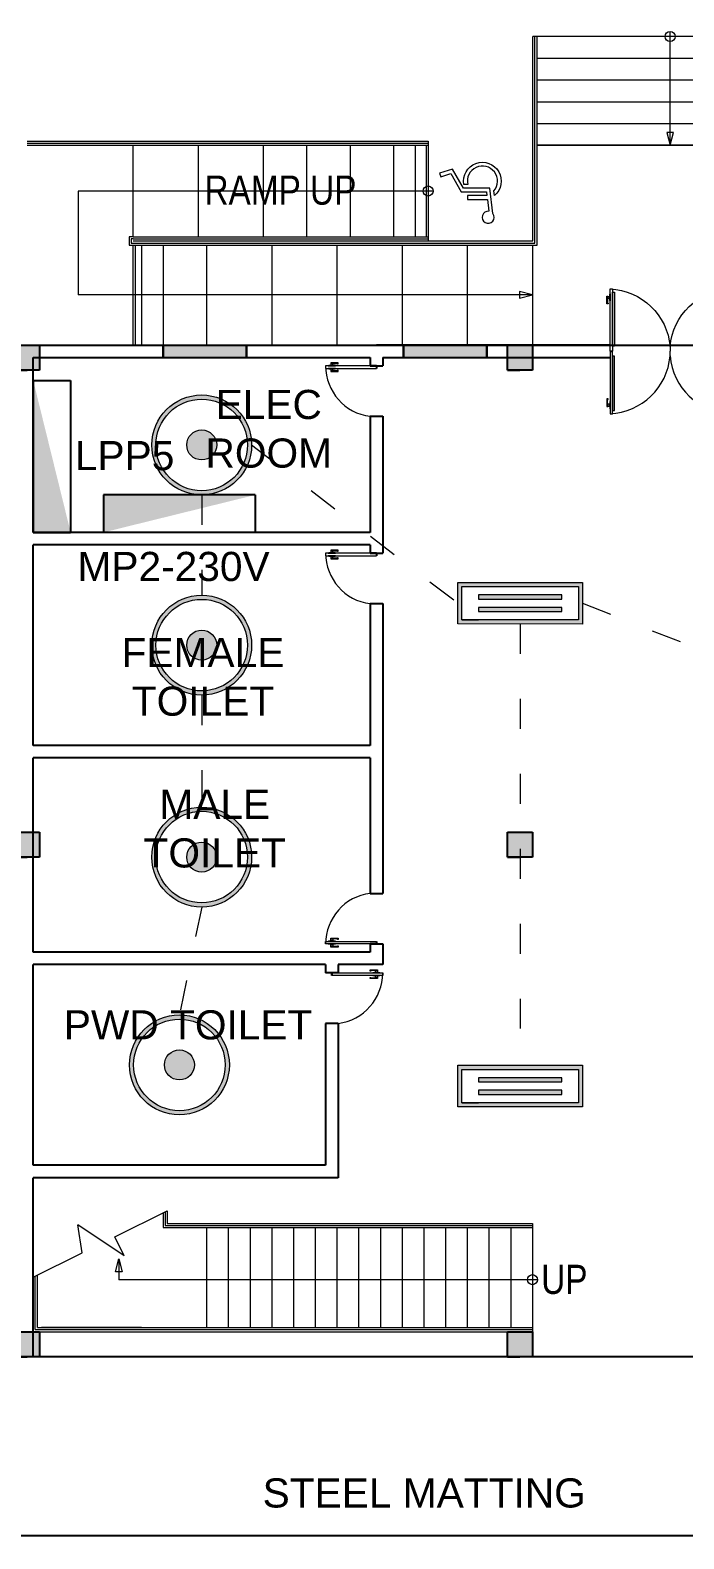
# Model space of a CAD drawing. Header units: millimetres. Extents: x 3339 to 2017737, y 4955 to 2748989.
# Drawn here: x 1498279 to 1506135, y 1287372 to 1305491 of the extents above; entities that cross this region are included whole.
import ezdxf

# ---------------------------------------------------------------- set-up
doc = ezdxf.new("R2010")
doc.units = ezdxf.units.MM
doc.header["$LTSCALE"] = 30
doc.linetypes.add('ACAD_ISO03W100', pattern=[30, 12, -18])
for name, color, linetype, lineweight in [('A-DETL-GENF', 92, 'Continuous', 13), ('A-DOOR', 31, 'Continuous', 13), ('LIGHT LINES', 6, 'ACAD_ISO03W100', 13), ('LIGHTS', 6, 'Continuous', 13), ('STAIR', 1, 'Continuous', 5), ('T-WAL', 4, 'Continuous', 5)]:
    doc.layers.add(name, color=color, linetype=linetype, lineweight=lineweight)
for name, color, linetype in [('DIM LINES', 7, 'Continuous'), ('TEXT', 7, 'Continuous'), ('window', 92, 'Continuous')]:
    doc.layers.add(name, color=color, linetype=linetype)
doc.styles.add('Arial Narrow', font='ARIALN.TTF', dxfattribs={"height": 200})
doc.styles.get("Standard").update_dxf_attribs({"font": 'arial.ttf'})
doc.dimstyles.new('GREEN', dxfattribs={"dimtxt": 1000, "dimasz": 600, "dimexe": 0.18, "dimexo": 0.0625, "dimgap": 0.09, "dimtad": 2, "dimdec": 0, "dimzin": 0, "dimdsep": 46, "dimtxsty": 'Standard', "dimblk": 'ARCHTICK', "dimcen": 0.09, "dimclrd": 3, "dimclre": 3, "dimclrt": 2, "dimadec": 0, "dimazin": 0, "dimtfac": 1, "dimtdec": 0, "dimtofl": 0, "dimtmove": 0, "dimatfit": 3, "dimfxl": 1, "dimtolj": 1, "dimtzin": 0, "dimarcsym": 0})

# ---------------------------------------------------------------- blocks, each defined once
blk = doc.blocks.new('_ArchTick')
at = {"color": 0, "linetype": 'ByBlock', "const_width": 0.15}
blk.add_lwpolyline([(-0.5, -0.5), (0.5, 0.5)], dxfattribs=at)
blk = doc.blocks.new('*D851')
at = {"layer": 'Defpoints', "color": 0, "transparency": 16777216}
for p in [(1519240, 1324539), (1429240, 1308509), (1519240, 1301709)]:
    blk.add_point(p, dxfattribs=at)
at = {"layer": 'DIM LINES', "color": 3, "linetype": 'ByBlock', "lineweight": -2, "transparency": 16777216}
for p, q in [((1429240, 1308509), (1429240, 1324539)), ((1429240, 1324539), (1519240, 1324539)), ((1519240, 1301709), (1519240, 1324539))]:
    blk.add_line(p, q, dxfattribs=at)
at = {"layer": 'DIM LINES', "color": 3, "lineweight": -2, "transparency": 16777216, "xscale": 600, "yscale": 600, "zscale": 600, "rotation": 180}
blk.add_blockref('_ArchTick', (1429240, 1324539), dxfattribs=at)
at = {"layer": 'DIM LINES', "color": 3, "lineweight": -2, "transparency": 16777216, "xscale": 600, "yscale": 600, "zscale": 600}
blk.add_blockref('_ArchTick', (1519240, 1324539), dxfattribs=at)
at = {"layer": 'DIM LINES', "color": 2, "transparency": 16777216, "insert": (1474240, 1325050), "char_height": 1000, "attachment_point": 5}
blk.add_mtext('\\A1;90000', dxfattribs=at)
blk = doc.blocks.new('*D860')
at = {"layer": 'Defpoints', "color": 0, "transparency": 16777216}
for p in [(1486165, 1301709), (1526826, 1301709), (1519240, 1238709)]:
    blk.add_point(p, dxfattribs=at)
at = {"layer": 'DIM LINES', "color": 3, "linetype": 'ByBlock', "lineweight": -2, "transparency": 16777216}
for p, q in [((1486165, 1301709), (1526826, 1301709)), ((1526826, 1238709), (1526826, 1301709)), ((1519240, 1238709), (1526826, 1238709))]:
    blk.add_line(p, q, dxfattribs=at)
at = {"layer": 'DIM LINES', "color": 3, "lineweight": -2, "transparency": 16777216, "xscale": 600, "yscale": 600, "zscale": 600}
for p, rotation in [((1526826, 1301709), 90), ((1526826, 1238709), 270)]:
    blk.add_blockref('_ArchTick', p, dxfattribs=dict(at, rotation=rotation))
at = {"layer": 'DIM LINES', "color": 2, "transparency": 16777216, "insert": (1527337, 1270209), "char_height": 1000, "attachment_point": 5, "rotation": 90}
blk.add_mtext('\\A1;63000', dxfattribs=at)
blk = doc.blocks.new('Poste with lines')
h = blk.add_hatch(color=2)
h.dxf.hatch_style = 1
h.paths.add_polyline_path([(13203, 12318), (12903, 12318), (12903, 12018), (13203, 12018)])
at = {"color": 0}
for p, q in [((12903, 12018), (12903, 12318)), ((12903, 12318), (13203, 12318)), ((12903, 12018), (12903, 12168)), ((13203, 12318), (13203, 12018)), ((12903, 12018), (13053, 12018)), ((13053, 12018), (12903, 12018)), ((13203, 12018), (12903, 12018))]:
    blk.add_line(p, q, dxfattribs=at)
blk = doc.blocks.new('double door no base 0.5')
at = {"color": 0}
for p, q in [((62065, 59903), (62095, 59903)), ((63478, 59903), (63508, 59903))]:
    blk.add_line(p, q, dxfattribs=at)
at = {"layer": 'A-DETL-GENF'}
for p, q in [((62095, 59843), (62095, 59193)), ((62118, 59843), (62095, 59843)), ((62118, 59193), (62118, 59843)), ((63456, 59193), (63456, 59843)), ((63456, 59843), (63478, 59843)), ((63478, 59843), (63478, 59193)), ((62036, 59324), (62027, 59332)), ((62027, 59332), (62027, 59271)), ((62042, 59332), (62027, 59332)), ((62027, 59271), (62036, 59271)), ((62037, 59271), (62027, 59271)), ((62027, 59271), (62027, 59242)), ((62036, 59271), (62036, 59324)), ((62036, 59324), (62042, 59324)), ((62037, 59242), (62037, 59271)), ((62037, 59268), (62037, 59244)), ((62061, 59268), (62037, 59268)), ((62042, 59324), (62042, 59332)), ((62065, 59299), (62061, 59294)), ((62061, 59294), (62061, 59218)), ((62061, 59244), (62061, 59268)), ((62065, 59214), (62065, 59299)), ((63508, 59214), (63508, 59299)), ((63508, 59299), (63513, 59294)), ((63513, 59294), (63513, 59218)), ((63513, 59244), (63513, 59268)), ((63513, 59268), (63537, 59268)), ((63532, 59324), (63532, 59332)), ((63532, 59332), (63546, 59332)), ((63538, 59324), (63532, 59324)), ((63537, 59271), (63546, 59271)), ((63537, 59242), (63537, 59271)), ((63537, 59268), (63537, 59244)), ((63538, 59324), (63546, 59332)), ((63538, 59271), (63538, 59324)), ((63546, 59271), (63538, 59271)), ((63546, 59332), (63546, 59271)), ((63546, 59271), (63546, 59242)), ((62027, 59242), (62037, 59242)), ((62037, 59244), (62061, 59244)), ((62061, 59218), (62065, 59214)), ((62095, 59193), (62118, 59193)), ((63478, 59193), (63456, 59193)), ((63513, 59218), (63508, 59214)), ((63537, 59244), (63513, 59244)), ((63546, 59242), (63537, 59242))]:
    blk.add_line(p, q, dxfattribs=at)
at = {"layer": 'A-DOOR', "lineweight": 18}
for p, q in [((62065, 59903), (62065, 59153)), ((62065, 59903), (62095, 59903)), ((62095, 59153), (62095, 59903)), ((63478, 59153), (63478, 59903)), ((63508, 59903), (63478, 59903)), ((63508, 59903), (63508, 59153)), ((62065, 59153), (62095, 59153)), ((63508, 59153), (63478, 59153))]:
    blk.add_line(p, q, dxfattribs=at)
at = {"layer": 'A-DOOR'}
blk.add_line((62787, 59847), (62787, 59903), dxfattribs=at)
for centre, start, end in [((62030, 59913), 272.6963, 355.0387), ((63544, 59913), 184.9613, 267.3037)]:
    blk.add_arc(centre, 760, start, end, dxfattribs=at)

msp = doc.modelspace()

# ---------------------------------------------------------------- hatches: boundary and pattern name
at = {"true_color": 0xf8d731}
h = msp.add_hatch(color=40, dxfattribs=at)
h.dxf.hatch_style = 1
h.paths.add_polyline_path([(1498315.35, 1299459.177), (1498765.35, 1299459.177), (1498315.35, 1301284.177)])
h = msp.add_hatch(color=40, dxfattribs=at)
h.dxf.hatch_style = 1
h.paths.add_polyline_path([(1499159.821, 1299909.177), (1499159.821, 1299459.177), (1500984.821, 1299909.177)])
at = {"layer": 'LIGHTS'}
h = msp.add_hatch(color=256, dxfattribs=at)
h.dxf.hatch_style = 1
h.paths.add_polyline_path([(1499740.35, 1300509.357, 1), (1500940.35, 1300509.357, 1)])
h.paths.add_polyline_path([(1500890.35, 1300509.357, -1), (1499790.35, 1300509.357, -1)], flags=16)
h.paths.add_polyline_path([(1500520.35, 1300509.357, -1), (1500160.35, 1300509.357, -1)], flags=0)
h = msp.add_hatch(color=256, dxfattribs=at)
h.dxf.hatch_style = 1
h.paths.add_polyline_path([(1500520.35, 1300509.357, 1), (1500160.35, 1300509.357, 1)])
h = msp.add_hatch(color=256, dxfattribs=at)
h.dxf.hatch_style = 1
h.paths.add_polyline_path([(1503418.76, 1298859.062), (1503418.731, 1298359.062), (1504918.731, 1298358.977), (1504918.76, 1298858.977)])
h.paths.add_polyline_path([(1503468.734, 1298409.06), (1503468.757, 1298809.06), (1504868.757, 1298808.98), (1504868.734, 1298408.98)], flags=16)
h.paths.add_polyline_path([(1503668.74, 1298509.048), (1503668.743, 1298559.048), (1504668.743, 1298558.991), (1504668.74, 1298508.991)], flags=0)
h.paths.add_polyline_path([(1503668.749, 1298659.048), (1503668.751, 1298709.048), (1504668.751, 1298708.991), (1504668.749, 1298658.991)], flags=0)
h = msp.add_hatch(color=256, dxfattribs=at)
h.dxf.hatch_style = 1
h.paths.add_polyline_path([(1499740.35, 1298105.191, 1), (1500940.35, 1298105.191, 1)])
h.paths.add_polyline_path([(1500890.35, 1298105.191, -1), (1499790.35, 1298105.191, -1)], flags=16)
h.paths.add_polyline_path([(1500520.35, 1298105.191, -1), (1500160.35, 1298105.191, -1)], flags=0)
h = msp.add_hatch(color=256, dxfattribs=at)
h.dxf.hatch_style = 1
h.paths.add_polyline_path([(1503668.751, 1298709.048), (1503668.749, 1298659.048), (1504668.749, 1298658.991), (1504668.751, 1298708.991)])
h = msp.add_hatch(color=256, dxfattribs=at)
h.dxf.hatch_style = 1
h.paths.add_polyline_path([(1504668.74, 1298508.991), (1504668.743, 1298558.991), (1503668.743, 1298559.048), (1503668.74, 1298509.048)])
h = msp.add_hatch(color=256, dxfattribs=at)
h.dxf.hatch_style = 1
h.paths.add_polyline_path([(1500520.35, 1298105.191, 1), (1500160.35, 1298105.191, 1)])
h = msp.add_hatch(color=256, dxfattribs=at)
h.dxf.hatch_style = 1
h.paths.add_polyline_path([(1499740.35, 1295559.357, 1), (1500940.35, 1295559.357, 1)])
h.paths.add_polyline_path([(1500890.35, 1295559.357, -1), (1499790.35, 1295559.357, -1)], flags=16)
h.paths.add_polyline_path([(1500520.35, 1295559.357, -1), (1500160.35, 1295559.357, -1)], flags=0)
h = msp.add_hatch(color=256, dxfattribs=at)
h.dxf.hatch_style = 1
h.paths.add_polyline_path([(1500520.35, 1295559.357, 1), (1500160.35, 1295559.357, 1)])
h = msp.add_hatch(color=256, dxfattribs=at)
h.dxf.hatch_style = 1
h.paths.add_polyline_path([(1499472.6, 1293063.524, 1), (1500672.6, 1293063.524, 1)])
h.paths.add_polyline_path([(1500622.6, 1293063.524, -1), (1499522.6, 1293063.524, -1)], flags=16)
h.paths.add_polyline_path([(1500252.6, 1293063.524, -1), (1499892.6, 1293063.524, -1)], flags=0)
h = msp.add_hatch(color=256, dxfattribs=at)
h.dxf.hatch_style = 1
h.paths.add_polyline_path([(1500252.6, 1293063.524, 1), (1499892.6, 1293063.524, 1)])
h = msp.add_hatch(color=256, dxfattribs=at)
h.dxf.hatch_style = 1
h.paths.add_polyline_path([(1503418.429, 1293059.062), (1503418.401, 1292559.062), (1504918.401, 1292558.977), (1504918.429, 1293058.977)])
h.paths.add_polyline_path([(1503468.404, 1292609.06), (1503468.427, 1293009.06), (1504868.427, 1293008.98), (1504868.404, 1292608.98)], flags=16)
h.paths.add_polyline_path([(1503668.41, 1292709.048), (1503668.412, 1292759.048), (1504668.412, 1292758.991), (1504668.41, 1292708.991)], flags=0)
h.paths.add_polyline_path([(1503668.418, 1292859.048), (1503668.421, 1292909.048), (1504668.421, 1292908.991), (1504668.418, 1292858.991)], flags=0)
h = msp.add_hatch(color=256, dxfattribs=at)
h.dxf.hatch_style = 1
h.paths.add_polyline_path([(1503668.421, 1292909.048), (1503668.418, 1292859.048), (1504668.418, 1292858.991), (1504668.421, 1292908.991)])
h = msp.add_hatch(color=256, dxfattribs=at)
h.dxf.hatch_style = 1
h.paths.add_polyline_path([(1504668.41, 1292708.991), (1504668.412, 1292758.991), (1503668.412, 1292759.048), (1503668.41, 1292709.048)])
at = {"layer": 'window'}
h = msp.add_hatch(color=256, dxfattribs=at)
h.dxf.hatch_style = 1
h.paths.add_polyline_path([(1500878.66, 1301559.357), (1500878.66, 1301709.426), (1499878.66, 1301709.418), (1499878.66, 1301559.357)])
h = msp.add_hatch(color=256, dxfattribs=at)
h.dxf.hatch_style = 1
h.paths.add_polyline_path([(1503765.399, 1301709.357), (1502765.399, 1301709.357), (1502765.399, 1301559.357), (1503765.399, 1301559.357)])

# ---------------------------------------------------------------- linework, layer by layer
at = {"color": 0}
for p, q in [((1491236.04, 1301709.355), (1505247.9, 1301709.457)), ((1505247.9, 1301709.378), (1502440.35, 1301709.357)), ((1498315.35, 1301559.357), (1502365.35, 1301559.357)), ((1498315.35, 1299459.357), (1498315.35, 1301559.357)), ((1502365.35, 1301559.357), (1502365.35, 1301459.357)), ((1502515.35, 1301559.357), (1505247.9, 1301559.338)), ((1502515.35, 1301559.357), (1502515.35, 1301459.357)), ((1502440.35, 1301459.357), (1502365.35, 1301459.357)), ((1502365.35, 1301459.357), (1502515.35, 1301459.357)), ((1502440.35, 1301459.357), (1502440.35, 1301429.357)), ((1502365.35, 1300853.482), (1502365.35, 1299459.357)), ((1502365.35, 1300853.482), (1502515.35, 1300853.482)), ((1502515.35, 1300853.482), (1502515.35, 1299209.357)), ((1502365.35, 1299459.357), (1498315.35, 1299459.357)), ((1498315.35, 1296901.024), (1498315.35, 1299309.357)), ((1502365.35, 1299309.357), (1498315.35, 1299309.357)), ((1502365.35, 1299309.357), (1502365.35, 1299209.357)), ((1502440.35, 1299209.357), (1502365.35, 1299209.357)), ((1502365.35, 1299209.357), (1502515.35, 1299209.357)), ((1502440.35, 1299209.357), (1502440.35, 1299179.357)), ((1502365.35, 1298603.482), (1502365.35, 1296901.024)), ((1502365.35, 1298603.482), (1502515.35, 1298603.482)), ((1502515.35, 1298603.482), (1502515.35, 1295123.566)), ((1502365.35, 1296901.024), (1498315.35, 1296901.024)), ((1498315.35, 1294417.691), (1498315.35, 1296751.024)), ((1502365.35, 1296751.024), (1498315.35, 1296751.024)), ((1502365.35, 1296751.024), (1502365.35, 1295123.566)), ((1502365.35, 1295123.566), (1502515.35, 1295123.566)), ((1502365.35, 1294517.691), (1502365.35, 1294417.691)), ((1502440.35, 1294517.691), (1502365.35, 1294517.691)), ((1502365.35, 1294517.691), (1502515.35, 1294517.691)), ((1502440.35, 1294547.691), (1502440.35, 1294517.691)), ((1502440.35, 1294547.691), (1502440.35, 1294517.691)), ((1502515.35, 1294517.691), (1502515.35, 1294267.691)), ((1502365.35, 1294417.691), (1498315.35, 1294417.691)), ((1498315.35, 1291859.357), (1498315.35, 1294267.691)), ((1501829.85, 1294267.691), (1498315.35, 1294267.691)), ((1501829.85, 1294267.691), (1501829.85, 1294167.691)), ((1502515.35, 1294267.691), (1501979.85, 1294267.691)), ((1501979.85, 1294267.691), (1501979.85, 1294167.691)), ((1501979.85, 1294267.691), (1501979.85, 1294167.691)), ((1501979.85, 1294167.691), (1501829.85, 1294167.691)), ((1501904.85, 1294167.691), (1501904.85, 1294137.691)), ((1501904.85, 1294137.691), (1501904.85, 1294167.691)), ((1501904.85, 1294137.691), (1501904.85, 1294167.691)), ((1501829.85, 1293561.815), (1501829.85, 1291859.357)), ((1501979.85, 1293561.815), (1501829.85, 1293561.815)), ((1501979.85, 1293561.815), (1501979.85, 1291709.357)), ((1501829.85, 1291859.357), (1498315.35, 1291859.357)), ((1501829.85, 1291859.357), (1498315.35, 1291859.357)), ((1498315.35, 1289559.357), (1498315.35, 1291709.357)), ((1501979.85, 1291709.357), (1498315.35, 1291709.357)), ((1510215.35, 1289559.357), (1486165.35, 1289559.357)), ((1510215.35, 1287409.357), (1486215.35, 1287409.357))]:
    msp.add_line(p, q, dxfattribs=at)
for p, q in [((1499878.66, 1301709.357), (1499878.66, 1301559.357)), ((1500878.66, 1301559.357), (1500878.66, 1301709.357)), ((1502765.399, 1301709.357), (1502765.399, 1301559.357)), ((1503765.399, 1301559.357), (1503765.399, 1301709.357)), ((1498391.97, 1301559.357), (1502365.35, 1301559.357)), ((1500378.66, 1301559.357), (1500878.66, 1301559.357)), ((1502515.35, 1301559.357), (1504015.448, 1301559.357)), ((1498315.35, 1301284.177), (1498315.35, 1299459.177)), ((1498315.35, 1301284.177), (1498765.35, 1301284.177)), ((1498765.35, 1301284.177), (1498765.35, 1299459.177)), ((1500984.821, 1299909.177), (1499159.821, 1299909.177)), ((1499159.821, 1299909.177), (1499159.821, 1299459.177)), ((1500984.821, 1299909.177), (1500984.821, 1299459.177)), ((1498315.35, 1299459.177), (1498765.35, 1299459.177)), ((1500984.821, 1299459.177), (1499159.821, 1299459.177))]:
    msp.add_line(p, q)
at = {"layer": 'A-DETL-GENF'}
for p, q in [((1501919.138, 1301497.457), (1501890.563, 1301497.457)), ((1501890.563, 1301497.457), (1501890.563, 1301487.932)), ((1501980.943, 1301497.457), (1501919.138, 1301497.457)), ((1501919.138, 1301497.457), (1501919.138, 1301488.872)), ((1501919.138, 1301487.932), (1501919.138, 1301497.457)), ((1501972.052, 1301488.872), (1501980.637, 1301497.457)), ((1501980.943, 1301483.087), (1501980.943, 1301497.457)), ((1501866.75, 1301464.12), (1501861.988, 1301459.357)), ((1501861.988, 1301459.357), (1501947.713, 1301459.357)), ((1501861.988, 1301429.357), (1501866.75, 1301424.595)), ((1501947.713, 1301429.357), (1501861.988, 1301429.357)), ((1501942.95, 1301464.12), (1501866.75, 1301464.12)), ((1501866.75, 1301424.595), (1501942.95, 1301424.595)), ((1501890.563, 1301487.932), (1501919.138, 1301487.932)), ((1501919.138, 1301400.782), (1501890.563, 1301400.782)), ((1501890.563, 1301400.782), (1501890.563, 1301391.257)), ((1501890.563, 1301391.257), (1501919.138, 1301391.257)), ((1501916.756, 1301487.932), (1501892.944, 1301487.932)), ((1501892.944, 1301487.932), (1501892.944, 1301464.12)), ((1501892.944, 1301464.12), (1501916.756, 1301464.12)), ((1501916.756, 1301424.595), (1501892.944, 1301424.595)), ((1501892.944, 1301424.595), (1501892.944, 1301400.782)), ((1501892.944, 1301400.782), (1501916.756, 1301400.782)), ((1501916.756, 1301464.12), (1501916.756, 1301487.932)), ((1501916.756, 1301400.782), (1501916.756, 1301424.595)), ((1501919.138, 1301488.872), (1501972.052, 1301488.872)), ((1501919.138, 1301391.257), (1501919.138, 1301400.782)), ((1501972.052, 1301399.843), (1501919.138, 1301399.843)), ((1501919.138, 1301399.843), (1501919.138, 1301391.257)), ((1501919.138, 1301391.257), (1501980.943, 1301391.257)), ((1501947.713, 1301459.357), (1501942.95, 1301464.12)), ((1501942.95, 1301424.595), (1501947.713, 1301429.357)), ((1501972.052, 1301488.872), (1501972.052, 1301483.087)), ((1501972.052, 1301483.087), (1501980.943, 1301483.087)), ((1501980.943, 1301405.628), (1501972.052, 1301405.628)), ((1501972.052, 1301405.628), (1501972.052, 1301399.843)), ((1501972.052, 1301399.843), (1501980.637, 1301391.257)), ((1501980.943, 1301391.257), (1501980.943, 1301405.628)), ((1501866.75, 1299214.12), (1501861.988, 1299209.357)), ((1501861.988, 1299209.357), (1501947.713, 1299209.357)), ((1501861.988, 1299179.357), (1501866.75, 1299174.595)), ((1501947.713, 1299179.357), (1501861.988, 1299179.357)), ((1501942.95, 1299214.12), (1501866.75, 1299214.12)), ((1501866.75, 1299174.595), (1501942.95, 1299174.595)), ((1501919.138, 1299247.457), (1501890.563, 1299247.457)), ((1501890.563, 1299247.457), (1501890.563, 1299237.932)), ((1501890.563, 1299237.932), (1501919.138, 1299237.932)), ((1501919.138, 1299150.782), (1501890.563, 1299150.782)), ((1501890.563, 1299150.782), (1501890.563, 1299141.257)), ((1501890.563, 1299141.257), (1501919.138, 1299141.257)), ((1501916.756, 1299237.932), (1501892.944, 1299237.932)), ((1501892.944, 1299237.932), (1501892.944, 1299214.12)), ((1501892.944, 1299214.12), (1501916.756, 1299214.12)), ((1501916.756, 1299174.595), (1501892.944, 1299174.595)), ((1501892.944, 1299174.595), (1501892.944, 1299150.782)), ((1501892.944, 1299150.782), (1501916.756, 1299150.782)), ((1501916.756, 1299214.12), (1501916.756, 1299237.932)), ((1501916.756, 1299150.782), (1501916.756, 1299174.595)), ((1501980.943, 1299247.457), (1501919.138, 1299247.457)), ((1501919.138, 1299247.457), (1501919.138, 1299238.872)), ((1501919.138, 1299237.932), (1501919.138, 1299247.457)), ((1501919.138, 1299238.872), (1501972.052, 1299238.872)), ((1501919.138, 1299141.257), (1501919.138, 1299150.782)), ((1501972.052, 1299149.843), (1501919.138, 1299149.843)), ((1501919.138, 1299149.843), (1501919.138, 1299141.257)), ((1501919.138, 1299141.257), (1501980.943, 1299141.257)), ((1501947.713, 1299209.357), (1501942.95, 1299214.12)), ((1501942.95, 1299174.595), (1501947.713, 1299179.357)), ((1501972.052, 1299238.872), (1501980.637, 1299247.457)), ((1501972.052, 1299238.872), (1501972.052, 1299233.087)), ((1501972.052, 1299233.087), (1501980.943, 1299233.087)), ((1501980.943, 1299155.628), (1501972.052, 1299155.628)), ((1501972.052, 1299155.628), (1501972.052, 1299149.843)), ((1501972.052, 1299149.843), (1501980.637, 1299141.257)), ((1501980.943, 1299233.087), (1501980.943, 1299247.457)), ((1501980.943, 1299141.257), (1501980.943, 1299155.628)), ((1501861.988, 1294547.691), (1501866.75, 1294552.453)), ((1501947.713, 1294547.691), (1501861.988, 1294547.691)), ((1501861.988, 1294517.691), (1501947.713, 1294517.691)), ((1501866.75, 1294512.928), (1501861.988, 1294517.691)), ((1501866.75, 1294552.453), (1501942.95, 1294552.453)), ((1501942.95, 1294512.928), (1501866.75, 1294512.928)), ((1501890.563, 1294576.266), (1501890.563, 1294585.791)), ((1501890.563, 1294585.791), (1501919.138, 1294585.791)), ((1501919.138, 1294576.266), (1501890.563, 1294576.266)), ((1501890.563, 1294479.591), (1501890.563, 1294489.116)), ((1501890.563, 1294489.116), (1501919.138, 1294489.116)), ((1501919.138, 1294479.591), (1501890.563, 1294479.591)), ((1501892.944, 1294552.453), (1501892.944, 1294576.266)), ((1501892.944, 1294576.266), (1501916.756, 1294576.266)), ((1501916.756, 1294552.453), (1501892.944, 1294552.453)), ((1501892.944, 1294489.116), (1501892.944, 1294512.928)), ((1501892.944, 1294512.928), (1501916.756, 1294512.928)), ((1501916.756, 1294489.116), (1501892.944, 1294489.116)), ((1501916.756, 1294576.266), (1501916.756, 1294552.453)), ((1501916.756, 1294512.928), (1501916.756, 1294489.116)), ((1501919.138, 1294577.205), (1501919.138, 1294585.791)), ((1501919.138, 1294585.791), (1501980.943, 1294585.791)), ((1501919.138, 1294585.791), (1501919.138, 1294576.266)), ((1501972.052, 1294577.205), (1501919.138, 1294577.205)), ((1501919.138, 1294489.116), (1501919.138, 1294479.591)), ((1501919.138, 1294479.591), (1501919.138, 1294488.176)), ((1501919.138, 1294488.176), (1501972.052, 1294488.176)), ((1501980.943, 1294479.591), (1501919.138, 1294479.591)), ((1501942.95, 1294552.453), (1501947.713, 1294547.691)), ((1501947.713, 1294517.691), (1501942.95, 1294512.928)), ((1501972.052, 1294577.205), (1501980.637, 1294585.791)), ((1501972.052, 1294571.42), (1501972.052, 1294577.205)), ((1501980.943, 1294571.42), (1501972.052, 1294571.42)), ((1501972.052, 1294488.176), (1501972.052, 1294493.961)), ((1501972.052, 1294493.961), (1501980.943, 1294493.961)), ((1501972.052, 1294488.176), (1501980.637, 1294479.591)), ((1501980.943, 1294585.791), (1501980.943, 1294571.42)), ((1501980.943, 1294493.961), (1501980.943, 1294479.591)), ((1502364.257, 1294205.791), (1502426.063, 1294205.791)), ((1502364.257, 1294191.42), (1502364.257, 1294205.791)), ((1502373.148, 1294191.42), (1502364.257, 1294191.42)), ((1502364.257, 1294099.591), (1502364.257, 1294113.961)), ((1502364.257, 1294113.961), (1502373.148, 1294113.961)), ((1502426.063, 1294099.591), (1502364.257, 1294099.591)), ((1502373.148, 1294197.205), (1502364.563, 1294205.791)), ((1502373.148, 1294108.176), (1502364.563, 1294099.591)), ((1502426.063, 1294197.205), (1502373.148, 1294197.205)), ((1502373.148, 1294197.205), (1502373.148, 1294191.42)), ((1502373.148, 1294113.961), (1502373.148, 1294108.176)), ((1502373.148, 1294108.176), (1502426.063, 1294108.176)), ((1502397.488, 1294167.691), (1502402.25, 1294172.453)), ((1502483.213, 1294167.691), (1502397.488, 1294167.691)), ((1502402.25, 1294132.928), (1502397.488, 1294137.691)), ((1502397.488, 1294137.691), (1502483.213, 1294137.691)), ((1502402.25, 1294172.453), (1502478.45, 1294172.453)), ((1502478.45, 1294132.928), (1502402.25, 1294132.928)), ((1502426.063, 1294205.791), (1502426.063, 1294197.205)), ((1502426.063, 1294196.266), (1502426.063, 1294205.791)), ((1502426.063, 1294205.791), (1502454.638, 1294205.791)), ((1502454.638, 1294196.266), (1502426.063, 1294196.266)), ((1502426.063, 1294109.116), (1502454.638, 1294109.116)), ((1502426.063, 1294099.591), (1502426.063, 1294109.116)), ((1502426.063, 1294108.176), (1502426.063, 1294099.591)), ((1502454.638, 1294099.591), (1502426.063, 1294099.591)), ((1502428.444, 1294196.266), (1502452.256, 1294196.266)), ((1502428.444, 1294172.453), (1502428.444, 1294196.266)), ((1502452.256, 1294172.453), (1502428.444, 1294172.453)), ((1502428.444, 1294109.116), (1502428.444, 1294132.928)), ((1502428.444, 1294132.928), (1502452.256, 1294132.928)), ((1502452.256, 1294109.116), (1502428.444, 1294109.116)), ((1502452.256, 1294196.266), (1502452.256, 1294172.453)), ((1502452.256, 1294132.928), (1502452.256, 1294109.116)), ((1502454.638, 1294205.791), (1502454.638, 1294196.266)), ((1502454.638, 1294109.116), (1502454.638, 1294099.591)), ((1502478.45, 1294172.453), (1502483.213, 1294167.691)), ((1502483.213, 1294137.691), (1502478.45, 1294132.928))]:
    msp.add_line(p, q, dxfattribs=at)
at = {"layer": 'A-DOOR', "lineweight": 18}
for p, q in [((1502440.35, 1301459.357), (1501829.85, 1301459.357)), ((1501829.85, 1301459.357), (1501829.85, 1301429.357)), ((1501829.85, 1301429.357), (1502440.35, 1301429.357)), ((1502440.35, 1301429.357), (1502440.35, 1301459.357)), ((1502440.35, 1299209.357), (1501829.85, 1299209.357)), ((1501829.85, 1299209.357), (1501829.85, 1299179.357)), ((1501829.85, 1299179.357), (1502440.35, 1299179.357)), ((1502440.35, 1299179.357), (1502440.35, 1299209.357)), ((1501829.85, 1294517.691), (1501829.85, 1294547.691)), ((1501829.85, 1294547.691), (1502440.35, 1294547.691)), ((1502440.35, 1294517.691), (1501829.85, 1294517.691)), ((1502440.35, 1294547.691), (1502440.35, 1294517.691)), ((1501904.85, 1294137.691), (1501904.85, 1294167.691)), ((1501904.85, 1294167.691), (1502515.35, 1294167.691)), ((1502515.35, 1294137.691), (1501904.85, 1294137.691)), ((1502515.35, 1294167.691), (1502515.35, 1294137.691))]:
    msp.add_line(p, q, dxfattribs=at)
at = {"layer": 'A-DOOR'}
for centre, start, end in [((1502440.35, 1301459.357), 180, 262.94338), ((1502440.35, 1299209.357), 180, 262.94338), ((1502440.35, 1294517.691), 97.05662, 180), ((1501904.85, 1294167.691), 277.05662, 0)]:
    msp.add_arc(centre, 610.5, start, end, dxfattribs=at)
at = {"layer": 'LIGHT LINES'}
for p, q in [((1500940.35, 1300509.357), (1503418.746, 1298609.062)), ((1500340.35, 1299909.357), (1500340.35, 1298705.191)), ((1504918.746, 1298608.977), (1507443.689, 1297613.666)), ((1504168.731, 1298359.02), (1504168.731, 1293059.02)), ((1500340.35, 1297505.191), (1500340.35, 1296159.357)), ((1500340.35, 1294959.357), (1500072.6, 1293663.524))]:
    msp.add_line(p, q, dxfattribs=at)
at = {"layer": 'LIGHTS'}
for p, q in [((1503418.731, 1298359.062), (1503418.76, 1298859.062)), ((1503418.76, 1298859.062), (1504918.76, 1298858.977)), ((1503468.734, 1298409.06), (1503468.757, 1298809.06)), ((1503468.757, 1298809.06), (1504868.757, 1298808.98)), ((1504868.757, 1298808.98), (1504868.734, 1298408.98)), ((1504918.76, 1298858.977), (1504918.731, 1298358.977)), ((1503668.751, 1298709.048), (1503668.749, 1298659.048)), ((1503668.749, 1298659.048), (1504668.749, 1298658.991)), ((1504668.751, 1298708.991), (1503668.751, 1298709.048)), ((1504668.749, 1298658.991), (1504668.751, 1298708.991)), ((1503668.743, 1298559.048), (1503668.74, 1298509.048)), ((1503668.74, 1298509.048), (1504668.74, 1298508.991)), ((1504668.743, 1298558.991), (1503668.743, 1298559.048)), ((1504668.74, 1298508.991), (1504668.743, 1298558.991)), ((1504918.731, 1298358.977), (1503418.731, 1298359.062)), ((1504868.734, 1298408.98), (1503468.734, 1298409.06)), ((1503468.734, 1298409.06), (1503668.734, 1298409.048)), ((1503418.401, 1292559.062), (1503418.429, 1293059.062)), ((1503418.429, 1293059.062), (1504918.429, 1293058.977)), ((1503468.404, 1292609.06), (1503468.427, 1293009.06)), ((1503468.427, 1293009.06), (1504868.427, 1293008.98)), ((1504868.427, 1293008.98), (1504868.404, 1292608.98)), ((1504918.429, 1293058.977), (1504918.401, 1292558.977)), ((1503668.421, 1292909.048), (1503668.418, 1292859.048)), ((1503668.418, 1292859.048), (1504668.418, 1292858.991)), ((1504668.421, 1292908.991), (1503668.421, 1292909.048)), ((1504668.418, 1292858.991), (1504668.421, 1292908.991)), ((1503668.412, 1292759.048), (1503668.41, 1292709.048)), ((1503668.41, 1292709.048), (1504668.41, 1292708.991)), ((1504668.412, 1292758.991), (1503668.412, 1292759.048)), ((1504668.41, 1292708.991), (1504668.412, 1292758.991)), ((1504918.401, 1292558.977), (1503418.401, 1292559.062)), ((1504868.404, 1292608.98), (1503468.404, 1292609.06)), ((1503468.404, 1292609.06), (1503668.404, 1292609.048))]:
    msp.add_line(p, q, dxfattribs=at)
for centre, radius in [((1500340.35, 1300509.357), 600), ((1500340.35, 1300509.357), 550), ((1500340.35, 1300509.357), 180), ((1500340.35, 1298105.191), 600), ((1500340.35, 1298105.191), 550), ((1500340.35, 1298105.191), 180), ((1500340.35, 1295559.357), 600), ((1500340.35, 1295559.357), 550), ((1500340.35, 1295559.357), 180), ((1500072.6, 1293063.524), 600), ((1500072.6, 1293063.524), 550), ((1500072.6, 1293063.524), 180)]:
    msp.add_circle(centre, radius, dxfattribs=at)
at = {"layer": 'STAIR'}
for p, q in [((1507718.59, 1305414.913), (1504320.21, 1305414.913)), ((1504320.21, 1302959.357), (1504320.21, 1305414.913)), ((1504345.21, 1302934.357), (1504345.21, 1305414.913)), ((1504370.21, 1302909.357), (1504370.21, 1305414.913)), ((1499516.97, 1303009.357), (1499516.97, 1304109.357)), ((1507568.59, 1304109.357), (1504370.21, 1304109.357)), ((1499516.97, 1303009.357), (1499466.97, 1303009.357)), ((1499466.97, 1303009.357), (1499466.97, 1302909.357)), ((1499516.97, 1302984.357), (1499491.97, 1302984.357)), ((1499491.97, 1302984.357), (1499491.97, 1302934.357)), ((1499466.97, 1302909.357), (1499516.97, 1302909.357)), ((1499491.97, 1302934.357), (1499516.97, 1302934.357)), ((1499516.97, 1301709.357), (1499516.97, 1302909.357)), ((1504320.21, 1301709.357), (1504320.21, 1302909.357)), ((1499296.342, 1290998.935), (1499926.461, 1291309.357)), ((1499409.544, 1290769.15), (1498850.962, 1291142.493)), ((1498315.35, 1290515.659), (1498905.56, 1290806.42)), ((1498315.35, 1289859.357), (1498315.35, 1290515.659)), ((1498340.35, 1289884.357), (1498340.35, 1290527.975)), ((1498365.35, 1289909.357), (1498365.35, 1290540.291)), ((1504315.448, 1289859.357), (1504315.35, 1289859.357))]:
    msp.add_line(p, q, dxfattribs=at)
at = {"layer": 'STAIR', "color": 1}
for p, q in [((1505969.4, 1304109.357), (1505969.4, 1305475.292)), ((1506011.365, 1304262.755), (1505930.6, 1304262.755)), ((1505930.6, 1304262.755), (1505969.4, 1304109.357)), ((1505969.4, 1304109.357), (1506011.365, 1304262.755)), ((1503121.794, 1303559.357), (1498854.47, 1303559.357)), ((1498854.47, 1303559.357), (1498854.47, 1302310.914)), ((1504314.519, 1302310.914), (1498854.47, 1302310.914)), ((1504314.519, 1302310.914), (1504161.121, 1302352.879)), ((1504161.121, 1302352.879), (1504161.121, 1302272.115)), ((1504161.121, 1302272.115), (1504314.519, 1302310.914)), ((1499305.717, 1290579.606), (1499344.517, 1290733.004)), ((1499344.517, 1290733.004), (1499344.517, 1290484.357)), ((1499344.517, 1290733.004), (1499386.482, 1290579.606)), ((1499386.482, 1290579.606), (1499305.717, 1290579.606)), ((1504375.73, 1290484.357), (1499344.517, 1290484.357))]:
    msp.add_line(p, q, dxfattribs=at)
at = {"layer": 'STAIR', "color": 244, "linetype": 'ByBlock', "true_color": 0x991b1e}
for p, q in [((1499516.97, 1303009.357), (1499516.97, 1304109.357)), ((1500300.303, 1303009.357), (1500300.303, 1304109.357)), ((1501083.637, 1303009.357), (1501083.637, 1304109.357)), ((1501605.859, 1303009.357), (1501605.859, 1304109.357)), ((1502128.081, 1303009.357), (1502128.081, 1304109.357)), ((1502650.303, 1303009.357), (1502650.303, 1304109.357)), ((1502911.415, 1303009.357), (1502911.415, 1304109.357)), ((1499620.21, 1301709.357), (1499620.21, 1302909.357)), ((1499881.321, 1301709.357), (1499881.321, 1302909.357)), ((1500403.543, 1301709.357), (1500403.543, 1302909.357)), ((1501186.877, 1301709.357), (1501186.877, 1302909.357)), ((1501970.21, 1301709.357), (1501970.21, 1302909.357)), ((1502753.543, 1301709.357), (1502753.543, 1302909.357)), ((1503536.877, 1301709.357), (1503536.877, 1302909.357)), ((1504315.35, 1291109.357), (1504315.35, 1289859.357))]:
    msp.add_line(p, q, dxfattribs=at)
at = {"layer": 'STAIR', "color": 0, "linetype": 'ByBlock'}
for points in [[(1503859.74, 1303504.168), (1503852.894, 1303560.722, 1.607748101), (1503537.058, 1303638.672), (1503491.183, 1303638.672, -1.729757262)], [(1503763.655, 1303548.626), (1503769.104, 1303503.602), (1503535.876, 1303503.602), (1503535.876, 1303458.579), (1503774.554, 1303458.579), (1503791.856, 1303315.638, 4.985504912), (1503840.602, 1303287.598), (1503803.557, 1303593.649), (1503485.178, 1303593.649), (1503355.289, 1303822.077), (1503200.167, 1303774.38), (1503213.4, 1303731.345), (1503334.002, 1303768.428), (1503458.986, 1303548.626)]]:
    msp.add_lwpolyline(points, format="xyb", close=True, dxfattribs=at)
at = {"layer": 'STAIR'}
for points in [[(1498905.56, 1290806.42), (1498850.962, 1291142.493)], [(1499409.544, 1290769.15), (1499296.342, 1290998.935)]]:
    msp.add_lwpolyline(points, dxfattribs=at)
at = {"layer": 'STAIR', "color": 1}
for centre in [(1505969.4, 1305414.913), (1503061.415, 1303559.357), (1504315.35, 1290484.357)]:
    msp.add_circle(centre, 60.379, dxfattribs=at)
at = {"layer": 'T-WAL', "color": 244, "linetype": 'ByBlock', "true_color": 0x991b1e}
for p, q in [((1504370.21, 1305153.802), (1507718.59, 1305153.802)), ((1504370.21, 1304892.691), (1507718.59, 1304892.691)), ((1504370.21, 1304631.58), (1507718.59, 1304631.58)), ((1504370.21, 1304370.469), (1507718.59, 1304370.469)), ((1498241.97, 1304159.357), (1503061.415, 1304159.357)), ((1498241.97, 1304134.357), (1503061.415, 1304134.357)), ((1498241.97, 1304109.357), (1503061.415, 1304109.357)), ((1503036.415, 1304109.357), (1503036.415, 1303009.357)), ((1503061.415, 1304159.357), (1503061.415, 1302959.357)), ((1504370.21, 1304109.357), (1507718.59, 1304109.357)), ((1499516.97, 1303009.357), (1503061.415, 1303009.357)), ((1499516.97, 1302984.357), (1503061.415, 1302984.357)), ((1499516.97, 1302959.357), (1504320.21, 1302959.357)), ((1499516.97, 1302934.357), (1504345.21, 1302934.357)), ((1499516.97, 1302909.357), (1504370.21, 1302909.357)), ((1499541.97, 1302909.357), (1499541.97, 1301709.357)), ((1499876.461, 1291284.725), (1499876.461, 1291109.357)), ((1499901.461, 1291297.041), (1499901.461, 1291134.357)), ((1499926.461, 1291309.357), (1499926.461, 1291159.357)), ((1499876.461, 1291109.357), (1504315.35, 1291109.357)), ((1499901.461, 1291134.357), (1504315.35, 1291134.357)), ((1499926.461, 1291159.357), (1504315.35, 1291159.357)), ((1500398.683, 1291109.357), (1500398.683, 1289909.357)), ((1500659.795, 1291109.357), (1500659.795, 1289909.357)), ((1500920.906, 1291109.357), (1500920.906, 1289909.357)), ((1501182.017, 1291109.357), (1501182.017, 1289909.357)), ((1501443.128, 1291109.357), (1501443.128, 1289909.357)), ((1501704.239, 1291109.357), (1501704.239, 1289909.357)), ((1501965.35, 1291109.357), (1501965.35, 1289909.357)), ((1502226.461, 1291109.357), (1502226.461, 1289909.357)), ((1502487.572, 1291109.357), (1502487.572, 1289909.357)), ((1502748.683, 1291109.357), (1502748.683, 1289909.357)), ((1503009.795, 1291109.357), (1503009.795, 1289909.357)), ((1503270.906, 1291109.357), (1503270.906, 1289909.357)), ((1503532.017, 1291109.357), (1503532.017, 1289909.357)), ((1503793.128, 1291109.357), (1503793.128, 1289909.357)), ((1504054.239, 1291109.357), (1504054.239, 1289909.357)), ((1504315.35, 1291159.357), (1504315.35, 1291109.357)), ((1498365.35, 1289909.357), (1504315.35, 1289909.357)), ((1499615.35, 1289909.357), (1498415.35, 1289909.357)), ((1499073.683, 1289909.357), (1500273.683, 1289909.357)), ((1498315.35, 1289859.357), (1504315.35, 1289859.357)), ((1498340.35, 1289884.357), (1504315.35, 1289884.357))]:
    msp.add_line(p, q, dxfattribs=at)
at = {"layer": 'window'}
for p, q in [((1499878.66, 1301559.357), (1499878.66, 1301709.357)), ((1500878.66, 1301709.357), (1500878.66, 1301559.357)), ((1502765.399, 1301559.357), (1502765.399, 1301709.357)), ((1503765.399, 1301709.357), (1503765.399, 1301559.357))]:
    msp.add_line(p, q, dxfattribs=at)

# ---------------------------------------------------------------- block references
at = {"color": 0, "xscale": -1, "rotation": 180.0004165749342}
msp.add_blockref('double door no base 0.5', (1443182.193, 1361537.099), dxfattribs=at)
at = {"color": 0}
for p in [(1485188.479, 1289391.247), (1491111.957, 1289391.247), (1485188.479, 1283541.247), (1491111.957, 1283541.247), (1485188.299, 1277541.247), (1491111.957, 1277541.247)]:
    msp.add_blockref('Poste with lines', p, dxfattribs=at)
at = {"color": 0, "rotation": 359.9995834250659}
msp.add_blockref('double door no base 0.5', (1443182.193, 1241731.557), dxfattribs=at)

# ---------------------------------------------------------------- texts
at = {"layer": 'STAIR', "color": 1, "char_height": 350, "attachment_point": 1, "style": 'Arial Narrow'}
for s, width, heights, insert in [('RAMP UP', 2713.47665, [253.4], (1500373.987, 1303744.794)), ('UP', 800.09192, [136.329], (1504420.496, 1290662.819))]:
    msp.add_mtext_dynamic_manual_height_columns(s, width=width, gutter_width=1, heights=heights, dxfattribs=dict(at, insert=insert))
at = {"layer": 'TEXT', "char_height": 350, "attachment_point": 1}
for s, width, insert in [('\\pxqc;ELEC ROOM', 1661.72894, (1500315.426, 1301170.567)), ('\\pxqc;FEMALE TOILET', 3189.70598, (1498760.84, 1298191.292)), ('\\pxqc,t9;MALE TOILET', 2917.42681, (1499038.9, 1296368.434)), ('\\pxqc,t9;PWD TOILET', 2917.42681, (1498718.515, 1293719.909)), ('\\pxqc;STEEL MATTING', 4394.73285, (1500817.34, 1288097.898))]:
    msp.add_mtext_dynamic_manual_height_columns(s, width=width, gutter_width=0, heights=[1406.025], dxfattribs=dict(at, insert=insert))
at = {"layer": 'TEXT', "color": 40, "true_color": 0xf8d731, "char_height": 350, "attachment_point": 1}
for s, insert in [('\\pxqc;LPP5', (1498994.854, 1300556.596)), ('\\pxqc;MP2-230V', (1499583.146, 1299225.182))]:
    msp.add_mtext_dynamic_manual_height_columns(s, width=837.91337, gutter_width=0, heights=[0], dxfattribs=dict(at, insert=insert))

# ---------------------------------------------------------------- dimensions: what is measured, and where the dimension line sits
at = {"layer": 'DIM LINES', "color": 0}
dim = msp.add_linear_dim(base=(1519240.35, 1324539.298), p1=(1429240.35, 1308509.357), p2=(1519240.35, 1301709.357), dimstyle='GREEN', dxfattribs=at)
dim.commit()
dim.dimension.update_dxf_attribs({"geometry": '*D851', "text_midpoint": (1474240.35, 1325049.961)})
dim = msp.add_linear_dim(base=(1526826.032, 1301709.357), p1=(1519240.35, 1238709.357), p2=(1486165.35, 1301709.357), angle=90, dimstyle='GREEN', dxfattribs=at)
dim.commit()
dim.dimension.update_dxf_attribs({"geometry": '*D860', "text_midpoint": (1527337.036, 1270209.357)})

doc.saveas('drawing.dxf')
